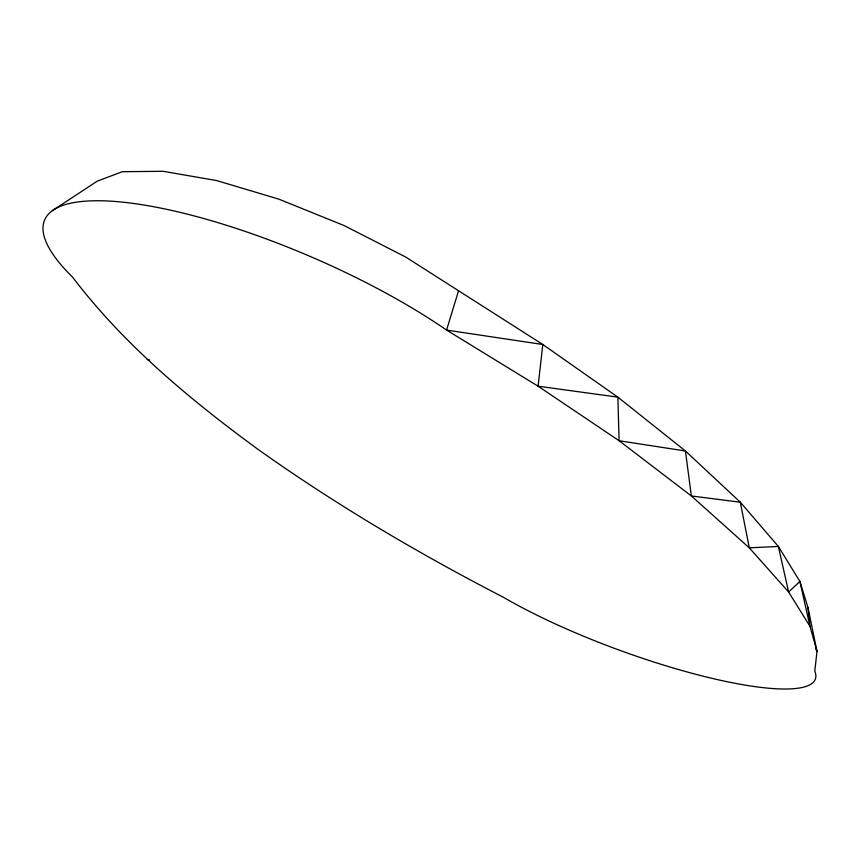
<?xml version="1.0" encoding="UTF-8"?>
<svg xmlns="http://www.w3.org/2000/svg" width="860" height="860" viewBox="0 0 860 860"><rect width="100%" height="100%" fill="white"/><g stroke="black" fill="none" stroke-linecap="round" stroke-linejoin="round"><path stroke-width="1.29" d="M458.541 290.744L446.577 330.079L538.081 386.194L619.092 440.728L691.354 495.951L749.286 547.831L788.62 592.013L810.012 626.381L817 651.471L814.786 671.004A193.597 40.141 20.1 0 1 711.843 678.303A193.597 40.141 20.1 0 1 503.895 597.539C418.863 553.625 336.238 504.938 258.183 449.479C189.877 399.502 123.969 344.752 72.477 277.027A259.741 71.466 23.3 0 1 135.568 203.745A259.741 71.466 23.3 0 1 446.577 330.079L542.821 344.505L617.878 397.159L685.442 451.005L740.32 502.219L778.364 546.455L799.886 581.435L807.959 607.482L817 651.471L815.484 647.795M52.417 210.635L97.255 181.137L122.399 171.699L163.088 171.291L216.731 180.589L278.93 199.176L343.978 225.503L405.705 257.043L542.821 344.505L538.081 386.194L617.878 397.159L619.092 440.728L685.442 451.005L691.354 495.951L740.32 502.219L749.286 547.831L778.364 546.455L788.62 592.013L799.886 581.435L810.012 626.381L807.959 607.482M147.221 359.598L149.855 360.028"/></g></svg>
